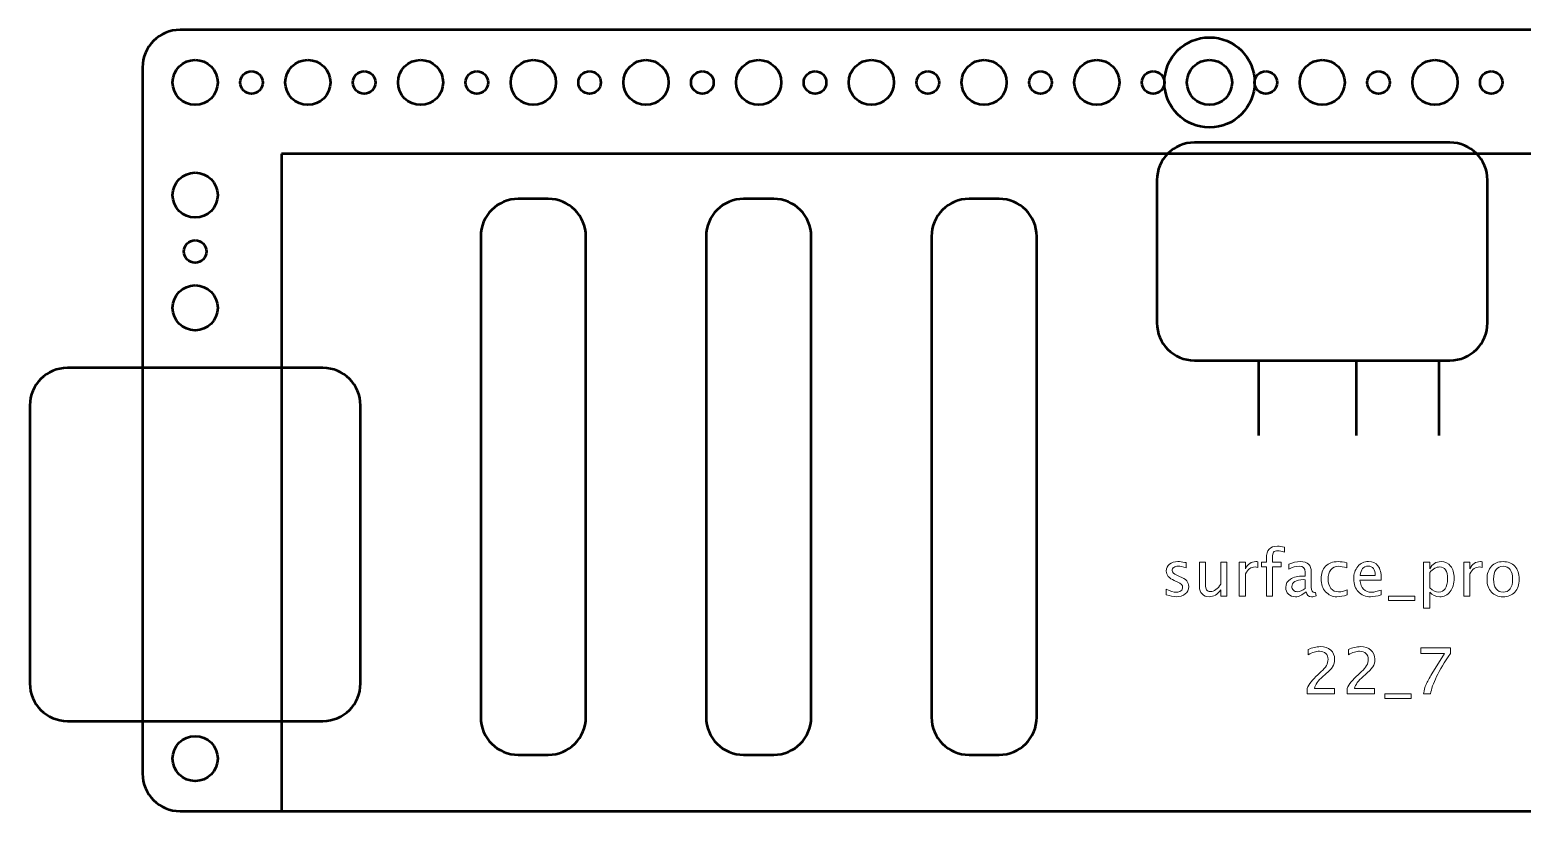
# Model space of a CAD drawing. Header units: centimetres. Extents: x -69 to 69, y -115 to 104.
# Drawn here: x -11.45 to 8.41, y 70.3 to 80.7 of the extents above; entities that cross this region are included whole.
import ezdxf

# ---------------------------------------------------------------- set-up
doc = ezdxf.new("R2010")
doc.units = ezdxf.units.CM
doc.header["$MEASUREMENT"] = 0
doc.layers.add('Layer 1', color=7, linetype='Continuous')

msp = doc.modelspace()

# ---------------------------------------------------------------- linework, layer by layer
at = {"layer": 'Layer 1', "color": 4, "lineweight": 53}
msp.add_ellipse((4.25001, 79.99999), major_axis=(0, 0.60001), ratio=1, dxfattribs=at)
at = {"layer": 'Layer 1', "lineweight": 53}
for centre, major_axis in [((-9.24999, 79.99999), (0, 0.30001)), ((-7.74999, 79.99999), (0, 0.30001)), ((-6.24999, 79.99999), (0, 0.30001)), ((-4.74999, 79.99999), (0, 0.30001)), ((-3.24999, 79.99999), (0, 0.30001)), ((-1.74999, 79.99999), (0, 0.30001)), ((-0.24999, 79.99999), (0, 0.30001)), ((1.25001, 79.99999), (0, 0.30001)), ((2.75001, 79.99999), (0, 0.30001)), ((4.25001, 79.99999), (0, 0.30001)), ((5.75001, 79.99999), (0, 0.30001)), ((7.25001, 79.99999), (0, 0.30001)), ((-8.5, 80), (0, 0.15)), ((-7, 80), (0, 0.15)), ((-5.5, 80), (0, 0.15)), ((-4, 80), (0, 0.15)), ((-2.5, 80), (0, 0.15)), ((-1, 80), (0, 0.15)), ((0.5, 80), (0, 0.15)), ((2, 80), (0, 0.15)), ((3.5, 80), (0, 0.15)), ((5, 80), (0, 0.15)), ((6.5, 80), (0, 0.15)), ((8, 80), (0, 0.15)), ((-9.24999, 78.49999), (0, 0.30001)), ((-9.25, 77.75), (0, 0.15)), ((-9.24999, 76.99999), (0, 0.30001)), ((-9.24999, 70.99999), (0, 0.30001))]:
    msp.add_ellipse(centre, major_axis=major_axis, ratio=1, dxfattribs=at)
for points in [[(-9.95, 70.8), (-9.95, 70.8), (-9.95, 80.2), (-9.95, 80.2), (-9.95, 80.2), (-9.95, 80.47614), (-9.72614, 80.7), (-9.45, 80.7), (-9.45, 80.7), (-9.45, 80.7), (22.45, 80.7), (22.45, 80.7), (22.45, 80.7), (22.72614, 80.7), (22.95, 80.47614), (22.95, 80.2), (22.95, 80.2), (22.95, 80.2), (22.95, 70.8), (22.95, 70.8), (22.95, 70.8), (22.95, 70.52386), (22.72614, 70.3), (22.45, 70.3), (22.45, 70.3), (22.45, 70.3), (-9.45, 70.3), (-9.45, 70.3), (-9.45, 70.3), (-9.72614, 70.3), (-9.95, 70.52386), (-9.95, 70.8)], [(3.55, 76.8), (3.55, 76.8), (3.55, 78.7), (3.55, 78.7), (3.55, 78.7), (3.55, 78.97614), (3.77386, 79.2), (4.05, 79.2), (4.05, 79.2), (4.05, 79.2), (7.45, 79.2), (7.45, 79.2), (7.45, 79.2), (7.72614, 79.2), (7.95, 78.97614), (7.95, 78.7), (7.95, 78.7), (7.95, 78.7), (7.95, 76.8), (7.95, 76.8), (7.95, 76.8), (7.95, 76.52386), (7.72614, 76.3), (7.45, 76.3), (7.45, 76.3), (7.45, 76.3), (4.05, 76.3), (4.05, 76.3), (4.05, 76.3), (3.77386, 76.3), (3.55, 76.52386), (3.55, 76.8)], [(-5.45, 71.55), (-5.45, 71.55), (-5.45, 77.95), (-5.45, 77.95), (-5.45, 77.95), (-5.45, 78.22614), (-5.22614, 78.45), (-4.95, 78.45), (-4.95, 78.45), (-4.95, 78.45), (-4.55, 78.45), (-4.55, 78.45), (-4.55, 78.45), (-4.27386, 78.45), (-4.05, 78.22614), (-4.05, 77.95), (-4.05, 77.95), (-4.05, 77.95), (-4.05, 71.55), (-4.05, 71.55), (-4.05, 71.55), (-4.05, 71.27386), (-4.27386, 71.05), (-4.55, 71.05), (-4.55, 71.05), (-4.55, 71.05), (-4.95, 71.05), (-4.95, 71.05), (-4.95, 71.05), (-5.22614, 71.05), (-5.45, 71.27386), (-5.45, 71.55)], [(-2.45, 71.55), (-2.45, 71.55), (-2.45, 77.95), (-2.45, 77.95), (-2.45, 77.95), (-2.45, 78.22614), (-2.22614, 78.45), (-1.95, 78.45), (-1.95, 78.45), (-1.95, 78.45), (-1.55, 78.45), (-1.55, 78.45), (-1.55, 78.45), (-1.27386, 78.45), (-1.05, 78.22614), (-1.05, 77.95), (-1.05, 77.95), (-1.05, 77.95), (-1.05, 71.55), (-1.05, 71.55), (-1.05, 71.55), (-1.05, 71.27386), (-1.27386, 71.05), (-1.55, 71.05), (-1.55, 71.05), (-1.55, 71.05), (-1.95, 71.05), (-1.95, 71.05), (-1.95, 71.05), (-2.22614, 71.05), (-2.45, 71.27386), (-2.45, 71.55)], [(0.55, 71.55), (0.55, 71.55), (0.55, 77.95), (0.55, 77.95), (0.55, 77.95), (0.55, 78.22614), (0.77386, 78.45), (1.05, 78.45), (1.05, 78.45), (1.05, 78.45), (1.45, 78.45), (1.45, 78.45), (1.45, 78.45), (1.72614, 78.45), (1.95, 78.22614), (1.95, 77.95), (1.95, 77.95), (1.95, 77.95), (1.95, 71.55), (1.95, 71.55), (1.95, 71.55), (1.95, 71.27386), (1.72614, 71.05), (1.45, 71.05), (1.45, 71.05), (1.45, 71.05), (1.05, 71.05), (1.05, 71.05), (1.05, 71.05), (0.77386, 71.05), (0.55, 71.27386), (0.55, 71.55)], [(-11.45, 72), (-11.45, 72), (-11.45, 75.7), (-11.45, 75.7), (-11.45, 75.7), (-11.45, 75.97614), (-11.22614, 76.2), (-10.95, 76.2), (-10.95, 76.2), (-10.95, 76.2), (-7.55, 76.2), (-7.55, 76.2), (-7.55, 76.2), (-7.27386, 76.2), (-7.05, 75.97614), (-7.05, 75.7), (-7.05, 75.7), (-7.05, 75.7), (-7.05, 72), (-7.05, 72), (-7.05, 72), (-7.05, 71.72386), (-7.27386, 71.5), (-7.55, 71.5), (-7.55, 71.5), (-7.55, 71.5), (-10.95, 71.5), (-10.95, 71.5), (-10.95, 71.5), (-11.22614, 71.5), (-11.45, 71.72386), (-11.45, 72)]]:
    msp.add_open_spline(points, degree=3, knots=[0, 0, 0, 0, 0.11111111, 0.11111111, 0.11111111, 0.11111111, 0.22222222, 0.22222222, 0.22222222, 0.22222222, 0.33333333, 0.33333333, 0.33333333, 0.33333333, 0.44444444, 0.44444444, 0.44444444, 0.44444444, 0.55555556, 0.55555556, 0.55555556, 0.55555556, 0.66666667, 0.66666667, 0.66666667, 0.66666667, 0.77777778, 0.77777778, 0.77777778, 0.77777778, 1, 1, 1, 1], dxfattribs=at)
at = {"layer": 'Layer 1', "color": 5, "lineweight": 53}
msp.add_open_spline([(-8.1, 79.05), (-8.1, 79.05), (21.1, 79.05), (21.1, 79.05), (21.1, 79.05), (21.1, 79.05), (21.1, 70.3), (21.1, 70.3), (21.1, 70.3), (21.1, 70.3), (-8.1, 70.3), (-8.1, 70.3), (-8.1, 70.3), (-8.1, 70.3), (-8.1, 79.05), (-8.1, 79.05)], degree=3, knots=[0, 0, 0, 0, 0.2, 0.2, 0.2, 0.2, 0.4, 0.4, 0.4, 0.4, 0.6, 0.6, 0.6, 0.6, 1, 1, 1, 1], dxfattribs=at)
for points in [[(4.9, 76.3), (4.9, 76.3), (4.9, 75.3), (4.9, 75.3)], [(6.2, 76.3), (6.2, 76.3), (6.2, 75.3), (6.2, 75.3)], [(7.3, 76.3), (7.3, 76.3), (7.3, 75.3), (7.3, 75.3)]]:
    msp.add_open_spline(points, degree=3, dxfattribs=at)
at = {"layer": 'Layer 1', "color": 5, "lineweight": 9}
for points, knots in [([(5.00745, 73.16378), (5.00745, 73.16378), (5.00745, 73.55155), (5.00745, 73.55155), (5.00745, 73.55155), (5.00745, 73.55155), (4.94381, 73.55155), (4.94381, 73.55155), (4.94381, 73.55155), (4.94381, 73.55155), (4.94381, 73.61252), (4.94381, 73.61252), (4.94381, 73.61252), (4.94381, 73.61252), (5.00745, 73.61252), (5.00745, 73.61252), (5.00745, 73.61252), (5.00745, 73.61252), (5.00745, 73.66628), (5.00745, 73.66628), (5.00745, 73.66628), (5.00745, 73.77324), (5.05628, 73.82672), (5.15392, 73.82672), (5.15392, 73.82672), (5.1813, 73.82672), (5.21234, 73.82221), (5.24706, 73.81318), (5.24706, 73.81318), (5.24706, 73.81318), (5.24706, 73.74798), (5.24706, 73.74798), (5.24706, 73.74798), (5.21023, 73.75984), (5.18074, 73.76576), (5.15858, 73.76576), (5.15858, 73.76576), (5.13163, 73.76576), (5.11328, 73.75941), (5.10355, 73.74657), (5.10355, 73.74657), (5.09367, 73.73373), (5.08873, 73.70988), (5.08873, 73.67503), (5.08873, 73.67503), (5.08873, 73.67503), (5.08873, 73.61252), (5.08873, 73.61252), (5.08873, 73.61252), (5.08873, 73.61252), (5.20148, 73.61252), (5.20148, 73.61252), (5.20148, 73.61252), (5.20148, 73.61252), (5.20148, 73.55155), (5.20148, 73.55155), (5.20148, 73.55155), (5.20148, 73.55155), (5.08873, 73.55155), (5.08873, 73.55155), (5.08873, 73.55155), (5.08873, 73.55155), (5.08873, 73.16378), (5.08873, 73.16378), (5.08873, 73.16378), (5.08873, 73.16378), (5.00745, 73.16378), (5.00745, 73.16378)], [0, 0, 0, 0, 0.05555556, 0.05555556, 0.05555556, 0.05555556, 0.11111111, 0.11111111, 0.11111111, 0.11111111, 0.16666667, 0.16666667, 0.16666667, 0.16666667, 0.22222222, 0.22222222, 0.22222222, 0.22222222, 0.27777778, 0.27777778, 0.27777778, 0.27777778, 0.33333333, 0.33333333, 0.33333333, 0.33333333, 0.38888889, 0.38888889, 0.38888889, 0.38888889, 0.44444444, 0.44444444, 0.44444444, 0.44444444, 0.5, 0.5, 0.5, 0.5, 0.55555556, 0.55555556, 0.55555556, 0.55555556, 0.61111111, 0.61111111, 0.61111111, 0.61111111, 0.66666667, 0.66666667, 0.66666667, 0.66666667, 0.72222222, 0.72222222, 0.72222222, 0.72222222, 0.77777778, 0.77777778, 0.77777778, 0.77777778, 0.83333333, 0.83333333, 0.83333333, 0.83333333, 0.88888889, 0.88888889, 0.88888889, 0.88888889, 1, 1, 1, 1]), ([(3.67253, 73.17987), (3.67253, 73.17987), (3.67253, 73.25437), (3.67253, 73.25437), (3.67253, 73.25437), (3.72573, 73.22784), (3.77188, 73.21458), (3.81125, 73.21458), (3.81125, 73.21458), (3.83467, 73.21458), (3.85414, 73.22093), (3.86953, 73.23363), (3.86953, 73.23363), (3.88491, 73.24619), (3.89267, 73.26199), (3.89267, 73.28104), (3.89267, 73.28104), (3.89267, 73.30884), (3.87108, 73.33184), (3.8279, 73.35005), (3.8279, 73.35005), (3.8279, 73.35005), (3.78034, 73.37023), (3.78034, 73.37023), (3.78034, 73.37023), (3.71021, 73.3993), (3.67507, 73.44135), (3.67507, 73.49596), (3.67507, 73.49596), (3.67507, 73.53504), (3.6889, 73.56581), (3.71656, 73.58824), (3.71656, 73.58824), (3.74422, 73.61068), (3.78218, 73.62183), (3.8303, 73.62183), (3.8303, 73.62183), (3.85527, 73.62183), (3.88632, 73.61844), (3.92315, 73.61153), (3.92315, 73.61153), (3.92315, 73.61153), (3.94008, 73.60828), (3.94008, 73.60828), (3.94008, 73.60828), (3.94008, 73.60828), (3.94008, 73.54055), (3.94008, 73.54055), (3.94008, 73.54055), (3.89478, 73.55409), (3.85866, 73.56087), (3.83171, 73.56087), (3.83171, 73.56087), (3.808, 73.56087), (3.78923, 73.55565), (3.77498, 73.54535), (3.77498, 73.54535), (3.76087, 73.53504), (3.75381, 73.52122), (3.75381, 73.50386), (3.75381, 73.50386), (3.75381, 73.47945), (3.77357, 73.4587), (3.81322, 73.44191), (3.81322, 73.44191), (3.81322, 73.44191), (3.85231, 73.4254), (3.85231, 73.4254), (3.85231, 73.4254), (3.89662, 73.40677), (3.92795, 73.38702), (3.94629, 73.36628), (3.94629, 73.36628), (3.96478, 73.34553), (3.97395, 73.31957), (3.97395, 73.28852), (3.97395, 73.28852), (3.97395, 73.24915), (3.95843, 73.21684), (3.92724, 73.19158), (3.92724, 73.19158), (3.8962, 73.16632), (3.8564, 73.15362), (3.808, 73.15362), (3.808, 73.15362), (3.77075, 73.15362), (3.72573, 73.16237), (3.67253, 73.17987)], [0, 0, 0, 0, 0.04347826, 0.04347826, 0.04347826, 0.04347826, 0.08695652, 0.08695652, 0.08695652, 0.08695652, 0.13043478, 0.13043478, 0.13043478, 0.13043478, 0.17391304, 0.17391304, 0.17391304, 0.17391304, 0.2173913, 0.2173913, 0.2173913, 0.2173913, 0.26086957, 0.26086957, 0.26086957, 0.26086957, 0.30434783, 0.30434783, 0.30434783, 0.30434783, 0.34782609, 0.34782609, 0.34782609, 0.34782609, 0.39130435, 0.39130435, 0.39130435, 0.39130435, 0.43478261, 0.43478261, 0.43478261, 0.43478261, 0.47826087, 0.47826087, 0.47826087, 0.47826087, 0.52173913, 0.52173913, 0.52173913, 0.52173913, 0.56521739, 0.56521739, 0.56521739, 0.56521739, 0.60869565, 0.60869565, 0.60869565, 0.60869565, 0.65217391, 0.65217391, 0.65217391, 0.65217391, 0.69565217, 0.69565217, 0.69565217, 0.69565217, 0.73913043, 0.73913043, 0.73913043, 0.73913043, 0.7826087, 0.7826087, 0.7826087, 0.7826087, 0.82608696, 0.82608696, 0.82608696, 0.82608696, 0.86956522, 0.86956522, 0.86956522, 0.86956522, 0.91304348, 0.91304348, 0.91304348, 0.91304348, 1, 1, 1, 1]), ([(4.40137, 73.16378), (4.40137, 73.16378), (4.40137, 73.24816), (4.40137, 73.24816), (4.40137, 73.24816), (4.35805, 73.18509), (4.30542, 73.15362), (4.24361, 73.15362), (4.24361, 73.15362), (4.20438, 73.15362), (4.1732, 73.1659), (4.15005, 73.19059), (4.15005, 73.19059), (4.12677, 73.21529), (4.1152, 73.24845), (4.1152, 73.29036), (4.1152, 73.29036), (4.1152, 73.29036), (4.1152, 73.61252), (4.1152, 73.61252), (4.1152, 73.61252), (4.1152, 73.61252), (4.19648, 73.61252), (4.19648, 73.61252), (4.19648, 73.61252), (4.19648, 73.61252), (4.19648, 73.31689), (4.19648, 73.31689), (4.19648, 73.31689), (4.19648, 73.28316), (4.20142, 73.25931), (4.21116, 73.2452), (4.21116, 73.2452), (4.22103, 73.23095), (4.2374, 73.22389), (4.2604, 73.22389), (4.2604, 73.22389), (4.31008, 73.22389), (4.35721, 73.25649), (4.40137, 73.32183), (4.40137, 73.32183), (4.40137, 73.32183), (4.40137, 73.61252), (4.40137, 73.61252), (4.40137, 73.61252), (4.40137, 73.61252), (4.48266, 73.61252), (4.48266, 73.61252), (4.48266, 73.61252), (4.48266, 73.61252), (4.48266, 73.16378), (4.48266, 73.16378), (4.48266, 73.16378), (4.48266, 73.16378), (4.40137, 73.16378), (4.40137, 73.16378)], [0, 0, 0, 0, 0.06666667, 0.06666667, 0.06666667, 0.06666667, 0.13333333, 0.13333333, 0.13333333, 0.13333333, 0.2, 0.2, 0.2, 0.2, 0.26666667, 0.26666667, 0.26666667, 0.26666667, 0.33333333, 0.33333333, 0.33333333, 0.33333333, 0.4, 0.4, 0.4, 0.4, 0.46666667, 0.46666667, 0.46666667, 0.46666667, 0.53333333, 0.53333333, 0.53333333, 0.53333333, 0.6, 0.6, 0.6, 0.6, 0.66666667, 0.66666667, 0.66666667, 0.66666667, 0.73333333, 0.73333333, 0.73333333, 0.73333333, 0.8, 0.8, 0.8, 0.8, 0.86666667, 0.86666667, 0.86666667, 0.86666667, 1, 1, 1, 1]), ([(4.64578, 73.16378), (4.64578, 73.16378), (4.64578, 73.61252), (4.64578, 73.61252), (4.64578, 73.61252), (4.64578, 73.61252), (4.72706, 73.61252), (4.72706, 73.61252), (4.72706, 73.61252), (4.72706, 73.61252), (4.72706, 73.52771), (4.72706, 73.52771), (4.72706, 73.52771), (4.75938, 73.5905), (4.80622, 73.62183), (4.86775, 73.62183), (4.86775, 73.62183), (4.87607, 73.62183), (4.88482, 73.62112), (4.89385, 73.61971), (4.89385, 73.61971), (4.89385, 73.61971), (4.89385, 73.54365), (4.89385, 73.54365), (4.89385, 73.54365), (4.87974, 73.54831), (4.86733, 73.55071), (4.8566, 73.55071), (4.8566, 73.55071), (4.80495, 73.55071), (4.76177, 73.52023), (4.72706, 73.45913), (4.72706, 73.45913), (4.72706, 73.45913), (4.72706, 73.16378), (4.72706, 73.16378), (4.72706, 73.16378), (4.72706, 73.16378), (4.64578, 73.16378), (4.64578, 73.16378)], [0, 0, 0, 0, 0.09090909, 0.09090909, 0.09090909, 0.09090909, 0.18181818, 0.18181818, 0.18181818, 0.18181818, 0.27272727, 0.27272727, 0.27272727, 0.27272727, 0.36363636, 0.36363636, 0.36363636, 0.36363636, 0.45454545, 0.45454545, 0.45454545, 0.45454545, 0.54545455, 0.54545455, 0.54545455, 0.54545455, 0.63636364, 0.63636364, 0.63636364, 0.63636364, 0.72727273, 0.72727273, 0.72727273, 0.72727273, 0.81818182, 0.81818182, 0.81818182, 0.81818182, 1, 1, 1, 1]), ([(5.53478, 73.22093), (5.48596, 73.17606), (5.43897, 73.15362), (5.39381, 73.15362), (5.39381, 73.15362), (5.3567, 73.15362), (5.3258, 73.16519), (5.30138, 73.18847), (5.30138, 73.18847), (5.27683, 73.21176), (5.26455, 73.24111), (5.26455, 73.27653), (5.26455, 73.27653), (5.26455, 73.32549), (5.28516, 73.36317), (5.32636, 73.38942), (5.32636, 73.38942), (5.36757, 73.41566), (5.42669, 73.42879), (5.50374, 73.42879), (5.50374, 73.42879), (5.50374, 73.42879), (5.52279, 73.42879), (5.52279, 73.42879), (5.52279, 73.42879), (5.52279, 73.42879), (5.52279, 73.48283), (5.52279, 73.48283), (5.52279, 73.48283), (5.52279, 73.5349), (5.49569, 73.56087), (5.44137, 73.56087), (5.44137, 73.56087), (5.39932, 73.56087), (5.35331, 73.5476), (5.3035, 73.52107), (5.3035, 73.52107), (5.3035, 73.52107), (5.3035, 73.58796), (5.3035, 73.58796), (5.3035, 73.58796), (5.35825, 73.61054), (5.4099, 73.62183), (5.4583, 73.62183), (5.4583, 73.62183), (5.50811, 73.62183), (5.54494, 73.61054), (5.56851, 73.58782), (5.56851, 73.58782), (5.59221, 73.5651), (5.60407, 73.53011), (5.60407, 73.48283), (5.60407, 73.48283), (5.60407, 73.48283), (5.60407, 73.28006), (5.60407, 73.28006), (5.60407, 73.28006), (5.60407, 73.23363), (5.61832, 73.21035), (5.64697, 73.21035), (5.64697, 73.21035), (5.65049, 73.21035), (5.65572, 73.21091), (5.66263, 73.21204), (5.66263, 73.21204), (5.66263, 73.21204), (5.66842, 73.16688), (5.66842, 73.16688), (5.66842, 73.16688), (5.64993, 73.15799), (5.62961, 73.15362), (5.60731, 73.15362), (5.60731, 73.15362), (5.56935, 73.15362), (5.54522, 73.17606), (5.53478, 73.22093)], [0, 0, 0, 0, 0.05, 0.05, 0.05, 0.05, 0.1, 0.1, 0.1, 0.1, 0.15, 0.15, 0.15, 0.15, 0.2, 0.2, 0.2, 0.2, 0.25, 0.25, 0.25, 0.25, 0.3, 0.3, 0.3, 0.3, 0.35, 0.35, 0.35, 0.35, 0.4, 0.4, 0.4, 0.4, 0.45, 0.45, 0.45, 0.45, 0.5, 0.5, 0.5, 0.5, 0.55, 0.55, 0.55, 0.55, 0.6, 0.6, 0.6, 0.6, 0.65, 0.65, 0.65, 0.65, 0.7, 0.7, 0.7, 0.7, 0.75, 0.75, 0.75, 0.75, 0.8, 0.8, 0.8, 0.8, 0.85, 0.85, 0.85, 0.85, 0.9, 0.9, 0.9, 0.9, 1, 1, 1, 1]), ([(6.08257, 73.17733), (6.02994, 73.16152), (5.9845, 73.15362), (5.94626, 73.15362), (5.94626, 73.15362), (5.88558, 73.15362), (5.83535, 73.17606), (5.79541, 73.22079), (5.79541, 73.22079), (5.75548, 73.26566), (5.73544, 73.32225), (5.73544, 73.39041), (5.73544, 73.39041), (5.73544, 73.46322), (5.7552, 73.52009), (5.79471, 73.56073), (5.79471, 73.56073), (5.83422, 73.60151), (5.88939, 73.62183), (5.96023, 73.62183), (5.96023, 73.62183), (5.99509, 73.62183), (6.03431, 73.61703), (6.07749, 73.60744), (6.07749, 73.60744), (6.07749, 73.60744), (6.07749, 73.53885), (6.07749, 73.53885), (6.07749, 73.53885), (6.03163, 73.5524), (5.99424, 73.55917), (5.96545, 73.55917), (5.96545, 73.55917), (5.92368, 73.55917), (5.89024, 73.54351), (5.86526, 73.51233), (5.86526, 73.51233), (5.84029, 73.48114), (5.82773, 73.43951), (5.82773, 73.38758), (5.82773, 73.38758), (5.82773, 73.33721), (5.84071, 73.29657), (5.86653, 73.26538), (5.86653, 73.26538), (5.89236, 73.23434), (5.92608, 73.21881), (5.96799, 73.21881), (5.96799, 73.21881), (6.0051, 73.21881), (6.0432, 73.22841), (6.08257, 73.2476), (6.08257, 73.2476), (6.08257, 73.2476), (6.08257, 73.17733), (6.08257, 73.17733)], [0, 0, 0, 0, 0.06666667, 0.06666667, 0.06666667, 0.06666667, 0.13333333, 0.13333333, 0.13333333, 0.13333333, 0.2, 0.2, 0.2, 0.2, 0.26666667, 0.26666667, 0.26666667, 0.26666667, 0.33333333, 0.33333333, 0.33333333, 0.33333333, 0.4, 0.4, 0.4, 0.4, 0.46666667, 0.46666667, 0.46666667, 0.46666667, 0.53333333, 0.53333333, 0.53333333, 0.53333333, 0.6, 0.6, 0.6, 0.6, 0.66666667, 0.66666667, 0.66666667, 0.66666667, 0.73333333, 0.73333333, 0.73333333, 0.73333333, 0.8, 0.8, 0.8, 0.8, 0.86666667, 0.86666667, 0.86666667, 0.86666667, 1, 1, 1, 1]), ([(6.53399, 73.17817), (6.47938, 73.1618), (6.43268, 73.15362), (6.39373, 73.15362), (6.39373, 73.15362), (6.32727, 73.15362), (6.27322, 73.17563), (6.23159, 73.21952), (6.23159, 73.21952), (6.18996, 73.2634), (6.16908, 73.32027), (6.16908, 73.39026), (6.16908, 73.39026), (6.16908, 73.45814), (6.18742, 73.51388), (6.22425, 73.55748), (6.22425, 73.55748), (6.26108, 73.60094), (6.30822, 73.62268), (6.36565, 73.62268), (6.36565, 73.62268), (6.41998, 73.62268), (6.46203, 73.60334), (6.49166, 73.56468), (6.49166, 73.56468), (6.52129, 73.52601), (6.53611, 73.47126), (6.53611, 73.40028), (6.53611, 73.40028), (6.53611, 73.40028), (6.53569, 73.37545), (6.53569, 73.37545), (6.53569, 73.37545), (6.53569, 73.37545), (6.25205, 73.37545), (6.25205, 73.37545), (6.25205, 73.37545), (6.26391, 73.2682), (6.31626, 73.21458), (6.40897, 73.21458), (6.40897, 73.21458), (6.44298, 73.21458), (6.48461, 73.22418), (6.53399, 73.24337), (6.53399, 73.24337), (6.53399, 73.24337), (6.53399, 73.17817), (6.53399, 73.17817)], [0, 0, 0, 0, 0.07692308, 0.07692308, 0.07692308, 0.07692308, 0.15384615, 0.15384615, 0.15384615, 0.15384615, 0.23076923, 0.23076923, 0.23076923, 0.23076923, 0.30769231, 0.30769231, 0.30769231, 0.30769231, 0.38461538, 0.38461538, 0.38461538, 0.38461538, 0.46153846, 0.46153846, 0.46153846, 0.46153846, 0.53846154, 0.53846154, 0.53846154, 0.53846154, 0.61538462, 0.61538462, 0.61538462, 0.61538462, 0.69230769, 0.69230769, 0.69230769, 0.69230769, 0.76923077, 0.76923077, 0.76923077, 0.76923077, 0.84615385, 0.84615385, 0.84615385, 0.84615385, 1, 1, 1, 1]), ([(6.25629, 73.43641), (6.25629, 73.43641), (6.45441, 73.43641), (6.45441, 73.43641), (6.45441, 73.43641), (6.45441, 73.51995), (6.42322, 73.56171), (6.36099, 73.56171), (6.36099, 73.56171), (6.29834, 73.56171), (6.26348, 73.51995), (6.25629, 73.43641)], [0, 0, 0, 0, 0.25, 0.25, 0.25, 0.25, 0.5, 0.5, 0.5, 0.5, 1, 1, 1, 1]), ([(7.09972, 73.00037), (7.09972, 73.00037), (7.09972, 73.61252), (7.09972, 73.61252), (7.09972, 73.61252), (7.09972, 73.61252), (7.181, 73.61252), (7.181, 73.61252), (7.181, 73.61252), (7.181, 73.61252), (7.181, 73.52771), (7.181, 73.52771), (7.181, 73.52771), (7.2143, 73.5905), (7.2644, 73.62183), (7.33114, 73.62183), (7.33114, 73.62183), (7.38519, 73.62183), (7.42766, 73.60221), (7.45871, 73.56284), (7.45871, 73.56284), (7.48975, 73.52347), (7.50528, 73.46971), (7.50528, 73.40155), (7.50528, 73.40155), (7.50528, 73.32733), (7.48764, 73.26736), (7.4525, 73.22192), (7.4525, 73.22192), (7.41736, 73.17634), (7.37108, 73.15362), (7.31379, 73.15362), (7.31379, 73.15362), (7.26059, 73.15362), (7.21628, 73.17394), (7.181, 73.21472), (7.181, 73.21472), (7.181, 73.21472), (7.181, 73.00037), (7.181, 73.00037), (7.181, 73.00037), (7.181, 73.00037), (7.09972, 73.00037), (7.09972, 73.00037)], [0, 0, 0, 0, 0.08333333, 0.08333333, 0.08333333, 0.08333333, 0.16666667, 0.16666667, 0.16666667, 0.16666667, 0.25, 0.25, 0.25, 0.25, 0.33333333, 0.33333333, 0.33333333, 0.33333333, 0.41666667, 0.41666667, 0.41666667, 0.41666667, 0.5, 0.5, 0.5, 0.5, 0.58333333, 0.58333333, 0.58333333, 0.58333333, 0.66666667, 0.66666667, 0.66666667, 0.66666667, 0.75, 0.75, 0.75, 0.75, 0.83333333, 0.83333333, 0.83333333, 0.83333333, 1, 1, 1, 1]), ([(7.181, 73.27074), (7.22291, 73.23335), (7.26285, 73.21458), (7.3008, 73.21458), (7.3008, 73.21458), (7.3382, 73.21458), (7.36713, 73.23024), (7.38745, 73.26143), (7.38745, 73.26143), (7.40791, 73.29261), (7.41807, 73.3365), (7.41807, 73.39323), (7.41807, 73.39323), (7.41807, 73.49821), (7.38335, 73.55071), (7.31393, 73.55071), (7.31393, 73.55071), (7.26849, 73.55071), (7.22418, 73.52615), (7.181, 73.47691), (7.181, 73.47691), (7.181, 73.47691), (7.181, 73.27074), (7.181, 73.27074)], [0, 0, 0, 0, 0.14285714, 0.14285714, 0.14285714, 0.14285714, 0.28571429, 0.28571429, 0.28571429, 0.28571429, 0.42857143, 0.42857143, 0.42857143, 0.42857143, 0.57142857, 0.57142857, 0.57142857, 0.57142857, 0.71428571, 0.71428571, 0.71428571, 0.71428571, 1, 1, 1, 1]), ([(7.63256, 73.16378), (7.63256, 73.16378), (7.63256, 73.61252), (7.63256, 73.61252), (7.63256, 73.61252), (7.63256, 73.61252), (7.71384, 73.61252), (7.71384, 73.61252), (7.71384, 73.61252), (7.71384, 73.61252), (7.71384, 73.52771), (7.71384, 73.52771), (7.71384, 73.52771), (7.74616, 73.5905), (7.793, 73.62183), (7.85453, 73.62183), (7.85453, 73.62183), (7.86285, 73.62183), (7.8716, 73.62112), (7.88063, 73.61971), (7.88063, 73.61971), (7.88063, 73.61971), (7.88063, 73.54365), (7.88063, 73.54365), (7.88063, 73.54365), (7.86652, 73.54831), (7.85411, 73.55071), (7.84338, 73.55071), (7.84338, 73.55071), (7.79173, 73.55071), (7.74855, 73.52023), (7.71384, 73.45913), (7.71384, 73.45913), (7.71384, 73.45913), (7.71384, 73.16378), (7.71384, 73.16378), (7.71384, 73.16378), (7.71384, 73.16378), (7.63256, 73.16378), (7.63256, 73.16378)], [0, 0, 0, 0, 0.09090909, 0.09090909, 0.09090909, 0.09090909, 0.18181818, 0.18181818, 0.18181818, 0.18181818, 0.27272727, 0.27272727, 0.27272727, 0.27272727, 0.36363636, 0.36363636, 0.36363636, 0.36363636, 0.45454545, 0.45454545, 0.45454545, 0.45454545, 0.54545455, 0.54545455, 0.54545455, 0.54545455, 0.63636364, 0.63636364, 0.63636364, 0.63636364, 0.72727273, 0.72727273, 0.72727273, 0.72727273, 0.81818182, 0.81818182, 0.81818182, 0.81818182, 1, 1, 1, 1]), ([(8.15764, 73.15362), (8.09174, 73.15362), (8.03953, 73.17465), (8.00114, 73.2167), (8.00114, 73.2167), (7.96262, 73.25875), (7.94343, 73.3159), (7.94343, 73.38801), (7.94343, 73.38801), (7.94343, 73.45997), (7.96262, 73.51698), (8.00114, 73.55889), (8.00114, 73.55889), (8.03953, 73.6008), (8.09174, 73.62183), (8.15764, 73.62183), (8.15764, 73.62183), (8.22354, 73.62183), (8.27575, 73.6008), (8.31413, 73.55889), (8.31413, 73.55889), (8.35265, 73.51698), (8.37185, 73.45997), (8.37185, 73.38801), (8.37185, 73.38801), (8.37185, 73.3159), (8.35265, 73.25875), (8.31413, 73.2167), (8.31413, 73.2167), (8.27575, 73.17465), (8.22354, 73.15362), (8.15764, 73.15362)], [0, 0, 0, 0, 0.11111111, 0.11111111, 0.11111111, 0.11111111, 0.22222222, 0.22222222, 0.22222222, 0.22222222, 0.33333333, 0.33333333, 0.33333333, 0.33333333, 0.44444444, 0.44444444, 0.44444444, 0.44444444, 0.55555556, 0.55555556, 0.55555556, 0.55555556, 0.66666667, 0.66666667, 0.66666667, 0.66666667, 0.77777778, 0.77777778, 0.77777778, 0.77777778, 1, 1, 1, 1]), ([(8.1575, 73.21458), (8.19771, 73.21458), (8.22904, 73.22968), (8.25134, 73.26002), (8.25134, 73.26002), (8.27349, 73.29022), (8.28464, 73.33297), (8.28464, 73.38801), (8.28464, 73.38801), (8.28464, 73.4429), (8.27349, 73.48551), (8.25134, 73.51571), (8.25134, 73.51571), (8.22904, 73.54577), (8.19771, 73.56087), (8.1575, 73.56087), (8.1575, 73.56087), (8.11714, 73.56087), (8.08581, 73.54577), (8.0638, 73.51571), (8.0638, 73.51571), (8.04164, 73.48551), (8.03064, 73.4429), (8.03064, 73.38801), (8.03064, 73.38801), (8.03064, 73.33297), (8.04164, 73.29022), (8.0638, 73.26002), (8.0638, 73.26002), (8.08581, 73.22968), (8.11714, 73.21458), (8.1575, 73.21458)], [0, 0, 0, 0, 0.11111111, 0.11111111, 0.11111111, 0.11111111, 0.22222222, 0.22222222, 0.22222222, 0.22222222, 0.33333333, 0.33333333, 0.33333333, 0.33333333, 0.44444444, 0.44444444, 0.44444444, 0.44444444, 0.55555556, 0.55555556, 0.55555556, 0.55555556, 0.66666667, 0.66666667, 0.66666667, 0.66666667, 0.77777778, 0.77777778, 0.77777778, 0.77777778, 1, 1, 1, 1]), ([(5.52279, 73.26524), (5.52279, 73.26524), (5.52279, 73.38053), (5.52279, 73.38053), (5.52279, 73.38053), (5.52279, 73.38053), (5.49668, 73.38137), (5.49668, 73.38137), (5.49668, 73.38137), (5.45153, 73.38137), (5.41512, 73.37305), (5.38732, 73.3564), (5.38732, 73.3564), (5.35966, 73.33961), (5.34583, 73.31745), (5.34583, 73.28979), (5.34583, 73.28979), (5.34583, 73.27046), (5.35275, 73.25409), (5.36644, 73.24069), (5.36644, 73.24069), (5.38027, 73.22728), (5.39706, 73.22051), (5.41695, 73.22051), (5.41695, 73.22051), (5.45082, 73.22051), (5.4861, 73.23546), (5.52279, 73.26524)], [0, 0, 0, 0, 0.125, 0.125, 0.125, 0.125, 0.25, 0.25, 0.25, 0.25, 0.375, 0.375, 0.375, 0.375, 0.5, 0.5, 0.5, 0.5, 0.625, 0.625, 0.625, 0.625, 0.75, 0.75, 0.75, 0.75, 1, 1, 1, 1]), ([(6.63066, 73.10282), (6.63066, 73.10282), (6.63066, 73.16378), (6.63066, 73.16378), (6.63066, 73.16378), (6.63066, 73.16378), (6.98287, 73.16378), (6.98287, 73.16378), (6.98287, 73.16378), (6.98287, 73.16378), (6.98287, 73.10282), (6.98287, 73.10282), (6.98287, 73.10282), (6.98287, 73.10282), (6.63066, 73.10282), (6.63066, 73.10282)], [0, 0, 0, 0, 0.2, 0.2, 0.2, 0.2, 0.4, 0.4, 0.4, 0.4, 0.6, 0.6, 0.6, 0.6, 1, 1, 1, 1]), ([(5.54749, 71.86274), (5.54749, 71.86274), (5.54749, 71.93386), (5.54749, 71.93386), (5.54749, 71.93386), (5.5712, 71.98932), (5.61904, 72.04985), (5.69115, 72.11519), (5.69115, 72.11519), (5.69115, 72.11519), (5.73771, 72.15696), (5.73771, 72.15696), (5.73771, 72.15696), (5.79768, 72.21143), (5.82774, 72.26533), (5.82774, 72.31895), (5.82774, 72.31895), (5.82774, 72.35324), (5.81744, 72.38006), (5.79698, 72.39967), (5.79698, 72.39967), (5.77652, 72.41928), (5.74815, 72.42916), (5.71217, 72.42916), (5.71217, 72.42916), (5.67012, 72.42916), (5.62031, 72.41308), (5.56273, 72.3809), (5.56273, 72.3809), (5.56273, 72.3809), (5.56273, 72.45202), (5.56273, 72.45202), (5.56273, 72.45202), (5.61706, 72.47742), (5.67111, 72.49012), (5.72501, 72.49012), (5.72501, 72.49012), (5.7823, 72.49012), (5.82831, 72.47474), (5.86302, 72.44384), (5.86302, 72.44384), (5.89759, 72.41293), (5.91495, 72.37201), (5.91495, 72.32093), (5.91495, 72.32093), (5.91495, 72.28424), (5.9062, 72.25164), (5.8887, 72.22328), (5.8887, 72.22328), (5.87106, 72.19478), (5.83847, 72.16034), (5.79063, 72.1197), (5.79063, 72.1197), (5.79063, 72.1197), (5.75916, 72.09289), (5.75916, 72.09289), (5.75916, 72.09289), (5.69369, 72.03744), (5.65587, 71.98438), (5.64571, 71.93386), (5.64571, 71.93386), (5.64571, 71.93386), (5.91241, 71.93386), (5.91241, 71.93386), (5.91241, 71.93386), (5.91241, 71.93386), (5.91241, 71.86274), (5.91241, 71.86274), (5.91241, 71.86274), (5.91241, 71.86274), (5.54749, 71.86274), (5.54749, 71.86274)], [0, 0, 0, 0, 0.05263158, 0.05263158, 0.05263158, 0.05263158, 0.10526316, 0.10526316, 0.10526316, 0.10526316, 0.15789474, 0.15789474, 0.15789474, 0.15789474, 0.21052632, 0.21052632, 0.21052632, 0.21052632, 0.26315789, 0.26315789, 0.26315789, 0.26315789, 0.31578947, 0.31578947, 0.31578947, 0.31578947, 0.36842105, 0.36842105, 0.36842105, 0.36842105, 0.42105263, 0.42105263, 0.42105263, 0.42105263, 0.47368421, 0.47368421, 0.47368421, 0.47368421, 0.52631579, 0.52631579, 0.52631579, 0.52631579, 0.57894737, 0.57894737, 0.57894737, 0.57894737, 0.63157895, 0.63157895, 0.63157895, 0.63157895, 0.68421053, 0.68421053, 0.68421053, 0.68421053, 0.73684211, 0.73684211, 0.73684211, 0.73684211, 0.78947368, 0.78947368, 0.78947368, 0.78947368, 0.84210526, 0.84210526, 0.84210526, 0.84210526, 0.89473684, 0.89473684, 0.89473684, 0.89473684, 1, 1, 1, 1]), ([(6.08287, 71.86274), (6.08287, 71.86274), (6.08287, 71.93386), (6.08287, 71.93386), (6.08287, 71.93386), (6.10658, 71.98932), (6.15442, 72.04985), (6.22653, 72.11519), (6.22653, 72.11519), (6.22653, 72.11519), (6.27309, 72.15696), (6.27309, 72.15696), (6.27309, 72.15696), (6.33306, 72.21143), (6.36312, 72.26533), (6.36312, 72.31895), (6.36312, 72.31895), (6.36312, 72.35324), (6.35282, 72.38006), (6.33236, 72.39967), (6.33236, 72.39967), (6.3119, 72.41928), (6.28353, 72.42916), (6.24755, 72.42916), (6.24755, 72.42916), (6.2055, 72.42916), (6.15569, 72.41308), (6.09811, 72.3809), (6.09811, 72.3809), (6.09811, 72.3809), (6.09811, 72.45202), (6.09811, 72.45202), (6.09811, 72.45202), (6.15244, 72.47742), (6.20649, 72.49012), (6.26039, 72.49012), (6.26039, 72.49012), (6.31768, 72.49012), (6.36369, 72.47474), (6.3984, 72.44384), (6.3984, 72.44384), (6.43297, 72.41293), (6.45033, 72.37201), (6.45033, 72.32093), (6.45033, 72.32093), (6.45033, 72.28424), (6.44158, 72.25164), (6.42408, 72.22328), (6.42408, 72.22328), (6.40644, 72.19478), (6.37385, 72.16034), (6.32601, 72.1197), (6.32601, 72.1197), (6.32601, 72.1197), (6.29454, 72.09289), (6.29454, 72.09289), (6.29454, 72.09289), (6.22907, 72.03744), (6.19125, 71.98438), (6.18109, 71.93386), (6.18109, 71.93386), (6.18109, 71.93386), (6.44779, 71.93386), (6.44779, 71.93386), (6.44779, 71.93386), (6.44779, 71.93386), (6.44779, 71.86274), (6.44779, 71.86274), (6.44779, 71.86274), (6.44779, 71.86274), (6.08287, 71.86274), (6.08287, 71.86274)], [0, 0, 0, 0, 0.05263158, 0.05263158, 0.05263158, 0.05263158, 0.10526316, 0.10526316, 0.10526316, 0.10526316, 0.15789474, 0.15789474, 0.15789474, 0.15789474, 0.21052632, 0.21052632, 0.21052632, 0.21052632, 0.26315789, 0.26315789, 0.26315789, 0.26315789, 0.31578947, 0.31578947, 0.31578947, 0.31578947, 0.36842105, 0.36842105, 0.36842105, 0.36842105, 0.42105263, 0.42105263, 0.42105263, 0.42105263, 0.47368421, 0.47368421, 0.47368421, 0.47368421, 0.52631579, 0.52631579, 0.52631579, 0.52631579, 0.57894737, 0.57894737, 0.57894737, 0.57894737, 0.63157895, 0.63157895, 0.63157895, 0.63157895, 0.68421053, 0.68421053, 0.68421053, 0.68421053, 0.73684211, 0.73684211, 0.73684211, 0.73684211, 0.78947368, 0.78947368, 0.78947368, 0.78947368, 0.84210526, 0.84210526, 0.84210526, 0.84210526, 0.89473684, 0.89473684, 0.89473684, 0.89473684, 1, 1, 1, 1]), ([(7.09832, 71.86274), (7.10622, 71.91044), (7.11765, 71.95178), (7.13233, 71.98649), (7.13233, 71.98649), (7.147, 72.02121), (7.17311, 72.06905), (7.21036, 72.12972), (7.21036, 72.12972), (7.21036, 72.12972), (7.37687, 72.39868), (7.37687, 72.39868), (7.37687, 72.39868), (7.37687, 72.39868), (7.06276, 72.39868), (7.06276, 72.39868), (7.06276, 72.39868), (7.06276, 72.39868), (7.06276, 72.47488), (7.06276, 72.47488), (7.06276, 72.47488), (7.06276, 72.47488), (7.45562, 72.47488), (7.45562, 72.47488), (7.45562, 72.47488), (7.45562, 72.47488), (7.45562, 72.39868), (7.45562, 72.39868), (7.45562, 72.39868), (7.29884, 72.16726), (7.21107, 71.98861), (7.1923, 71.86274), (7.1923, 71.86274), (7.1923, 71.86274), (7.09832, 71.86274), (7.09832, 71.86274)], [0, 0, 0, 0, 0.1, 0.1, 0.1, 0.1, 0.2, 0.2, 0.2, 0.2, 0.3, 0.3, 0.3, 0.3, 0.4, 0.4, 0.4, 0.4, 0.5, 0.5, 0.5, 0.5, 0.6, 0.6, 0.6, 0.6, 0.7, 0.7, 0.7, 0.7, 0.8, 0.8, 0.8, 0.8, 1, 1, 1, 1]), ([(6.58354, 71.80178), (6.58354, 71.80178), (6.58354, 71.86274), (6.58354, 71.86274), (6.58354, 71.86274), (6.58354, 71.86274), (6.93575, 71.86274), (6.93575, 71.86274), (6.93575, 71.86274), (6.93575, 71.86274), (6.93575, 71.80178), (6.93575, 71.80178), (6.93575, 71.80178), (6.93575, 71.80178), (6.58354, 71.80178), (6.58354, 71.80178)], [0, 0, 0, 0, 0.2, 0.2, 0.2, 0.2, 0.4, 0.4, 0.4, 0.4, 0.6, 0.6, 0.6, 0.6, 1, 1, 1, 1])]:
    msp.add_open_spline(points, degree=3, knots=knots, dxfattribs=at)

doc.saveas('drawing.dxf')
